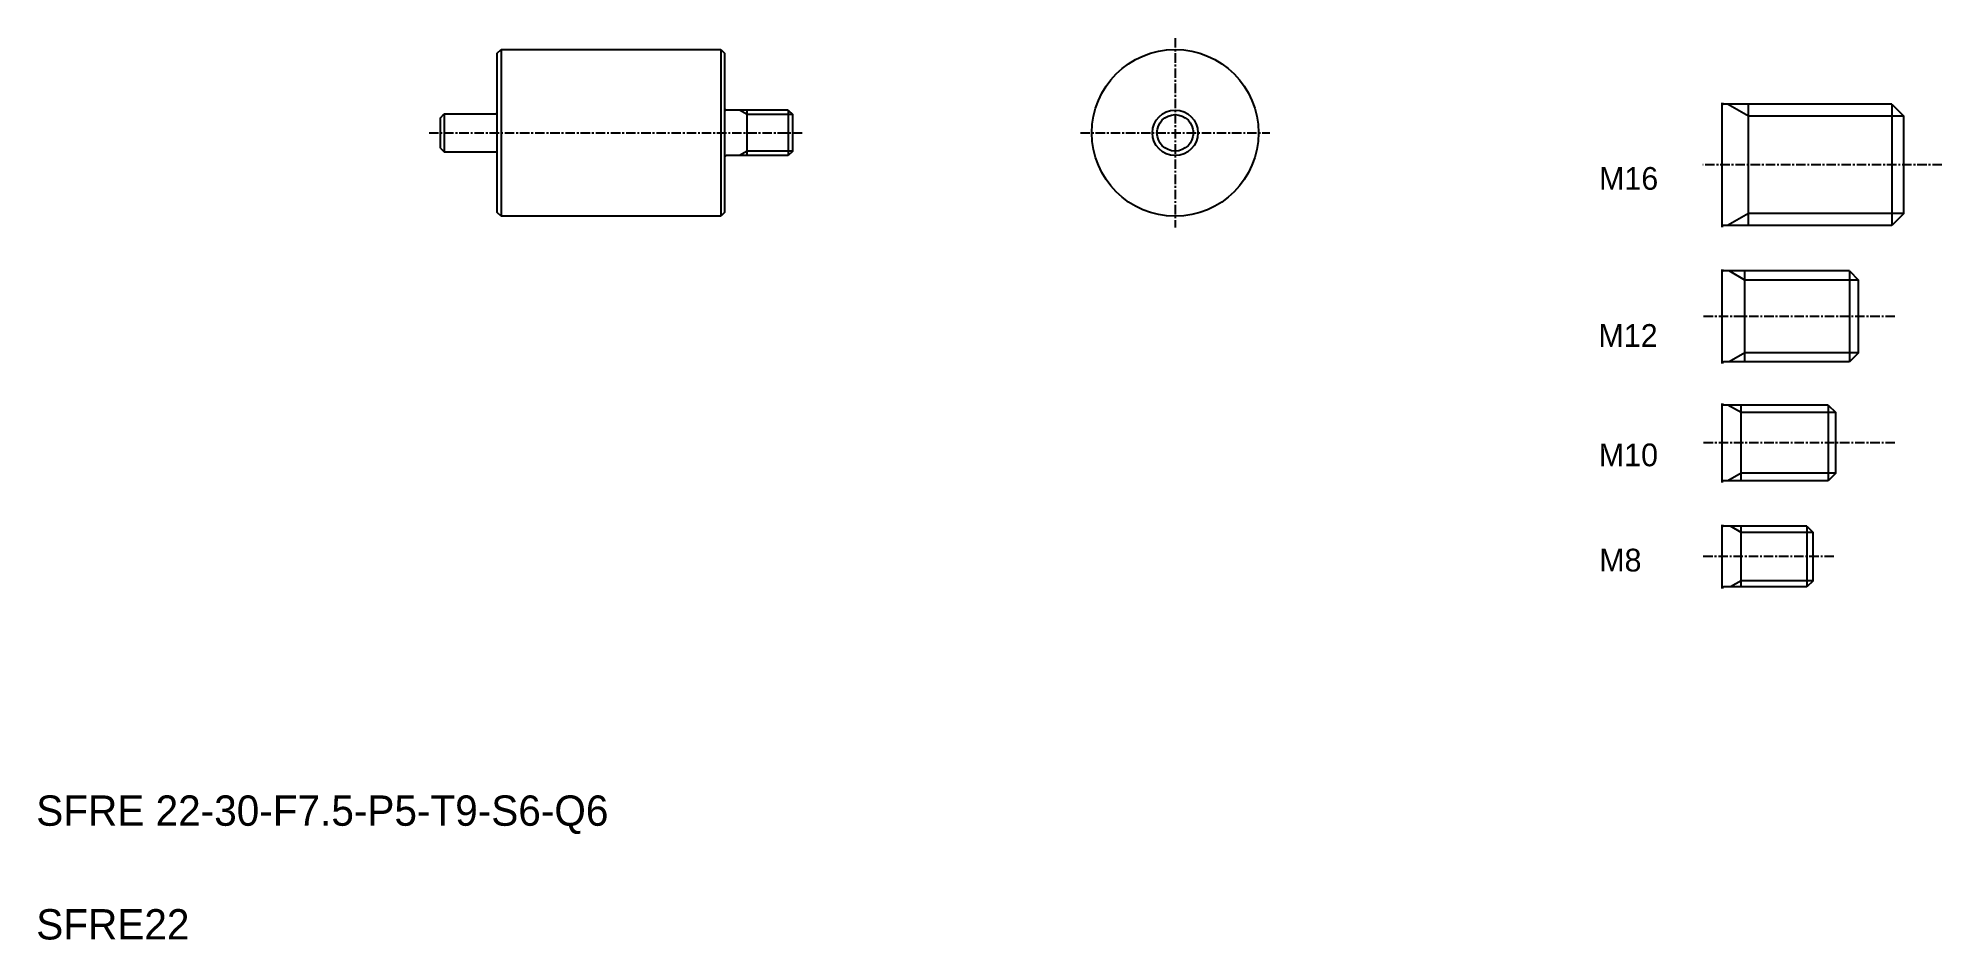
# Model space of a CAD drawing. Extents: x 10 to 261, y 10 to 129.
import ezdxf

# ---------------------------------------------------------------- set-up
doc = ezdxf.new("R2010")
doc.units = 0
doc.linetypes.add('CENTER', pattern=[2, 1.25, -0.25, 0.25, -0.25])
doc.layers.get('0').update_dxf_attribs({"linetype": 'CONTINUOUS'})
doc.layers.add('CENTER', color=1, linetype='CENTER')

msp = doc.modelspace()

# ---------------------------------------------------------------- linework, layer by layer
at = {"color": 7, "linetype": 'CONTINUOUS'}
for p, q in [((70.83, 126.9), (71.33, 127.4)), ((70.83, 105.9), (70.83, 126.9)), ((71.33, 127.4), (100.33, 127.4)), ((71.33, 127.4), (71.33, 105.4)), ((100.33, 127.4), (100.33, 105.4)), ((100.33, 127.4), (100.83, 126.9)), ((100.83, 126.9), (100.83, 105.9)), ((71.33, 121.4), (71.33, 121.4)), ((63.33, 118.4), (63.83, 118.9)), ((63.33, 114.4), (63.33, 118.4)), ((63.83, 118.9), (70.63, 118.9)), ((63.83, 118.9), (63.83, 113.9)), ((109.23, 119.4), (101.03, 119.4)), ((103.83, 113.4), (103.83, 119.4)), ((109.23, 119.4), (109.23, 113.4)), ((109.23, 119.4), (109.83, 118.8)), ((109.83, 114), (109.83, 118.8)), ((232.46, 103.98), (232.46, 120.38)), ((254.86, 120.18), (232.66, 120.18)), ((235.96, 104.18), (235.96, 120.18)), ((254.86, 120.18), (254.86, 104.18)), ((254.86, 120.18), (256.46, 118.58)), ((256.46, 105.78), (256.46, 118.58)), ((71.33, 116.4), (71.33, 116.4)), ((63.33, 114.4), (63.83, 113.9)), ((63.83, 113.9), (70.63, 113.9)), ((109.23, 113.4), (101.03, 113.4)), ((109.83, 114), (109.23, 113.4)), ((71.33, 105.4), (70.83, 105.9)), ((100.83, 105.9), (100.33, 105.4)), ((256.46, 105.78), (254.86, 104.18)), ((100.33, 105.4), (71.33, 105.4)), ((254.86, 104.18), (232.66, 104.18)), ((232.46, 85.98), (232.46, 98.38)), ((249.26, 98.18), (232.66, 98.18)), ((235.46, 86.18), (235.46, 98.18)), ((249.26, 98.18), (249.26, 86.18)), ((249.26, 98.18), (250.46, 96.98)), ((250.46, 87.38), (250.46, 96.98)), ((249.26, 86.18), (232.66, 86.18)), ((250.46, 87.38), (249.26, 86.18)), ((232.46, 70.3), (232.46, 80.7)), ((246.46, 80.5), (232.66, 80.5)), ((234.96, 70.5), (234.96, 80.5)), ((246.46, 80.5), (246.46, 70.5)), ((246.46, 80.5), (247.46, 79.5)), ((247.46, 71.5), (247.46, 79.5)), ((247.46, 71.5), (246.46, 70.5)), ((232.46, 56.3), (232.46, 64.7)), ((243.66, 64.5), (232.66, 64.5)), ((234.96, 56.5), (234.96, 64.5)), ((243.66, 64.5), (244.46, 63.7)), ((243.66, 64.5), (243.66, 56.5)), ((244.46, 57.3), (244.46, 63.7)), ((243.66, 56.5), (232.66, 56.5)), ((244.46, 57.3), (243.66, 56.5))]:
    msp.add_line(p, q, dxfattribs=at)
at = {"color": 3}
for p, q in [((103.83, 118.8), (102.79, 119.4)), ((103.83, 114), (102.79, 113.4))]:
    msp.add_line(p, q, dxfattribs=at)
at = {"color": 3, "linetype": 'CONTINUOUS'}
for p, q in [((109.83, 118.8), (103.83, 118.8)), ((235.96, 118.58), (233.19, 120.18)), ((256.46, 118.58), (235.96, 118.58)), ((109.83, 114), (103.83, 114)), ((235.96, 105.78), (233.19, 104.18)), ((256.46, 105.78), (235.96, 105.78)), ((235.46, 96.98), (233.38, 98.18)), ((250.46, 96.98), (235.46, 96.98)), ((235.46, 87.38), (233.38, 86.18)), ((250.46, 87.38), (235.46, 87.38)), ((234.96, 79.5), (233.23, 80.5)), ((247.46, 79.5), (234.96, 79.5)), ((246.46, 70.5), (232.66, 70.5)), ((247.46, 71.5), (234.96, 71.5)), ((234.96, 63.7), (233.57, 64.5)), ((244.46, 63.7), (234.96, 63.7)), ((234.96, 57.3), (233.57, 56.5)), ((244.46, 57.3), (234.96, 57.3))]:
    msp.add_line(p, q, dxfattribs=at)
at = {"color": 2, "linetype": 'CONTINUOUS'}
msp.add_line((234.96, 71.5), (233.23, 70.5), dxfattribs=at)
at = {"color": 7, "linetype": 'CONTINUOUS'}
for radius in [11, 3]:
    msp.add_circle((160.29, 116.4), radius, dxfattribs=at)
at = {"color": 3, "linetype": 'CONTINUOUS'}
msp.add_circle((160.29, 116.4), 2.4, dxfattribs=at)
at = {"color": 7, "linetype": 'CONTINUOUS'}
for centre, start, end in [((70.63, 119.1), 270, 360), ((101.03, 119.6), 180, 270), ((232.66, 120.38), 180, 270), ((70.63, 113.7), 0, 90), ((101.03, 113.2), 90, 180), ((232.66, 103.98), 90, 180), ((232.66, 98.38), 180, 270), ((232.66, 85.98), 90, 180), ((232.66, 80.7), 180, 270), ((232.66, 70.3), 90, 180), ((232.66, 64.7), 180, 270), ((232.66, 56.3), 90, 180)]:
    msp.add_arc(centre, 0.2, start, end, dxfattribs=at)
at = {"layer": 'CENTER', "color": 1, "linetype": 'CENTER'}
for p, q in [((160.29, 128.9), (160.29, 103.9)), ((61.83, 116.4), (111.33, 116.4)), ((147.79, 116.4), (172.79, 116.4)), ((261.47, 112.18), (229.93, 112.18)), ((255.27, 92.18), (229.93, 92.18)), ((255.27, 75.5), (229.93, 75.5)), ((247.22, 60.5), (229.93, 60.5))]:
    msp.add_line(p, q, dxfattribs=at)

# ---------------------------------------------------------------- texts
at = {"color": 7, "linetype": 'CONTINUOUS'}
for s, height, p in [('M16', 3, (216.23, 108.89)), ('M12', 3, (216.15, 88.17)), ('M10', 3, (216.2, 72.42)), ('M8', 3, (216.25, 58.54)), ('SFRE 22-30-F7.5-P5-T9-S6-Q6', 4, (10, 25)), ('SFRE22', 4, (10, 10))]:
    msp.add_text(s, height=height, dxfattribs=at).set_placement(p)

doc.saveas('drawing.dxf')
